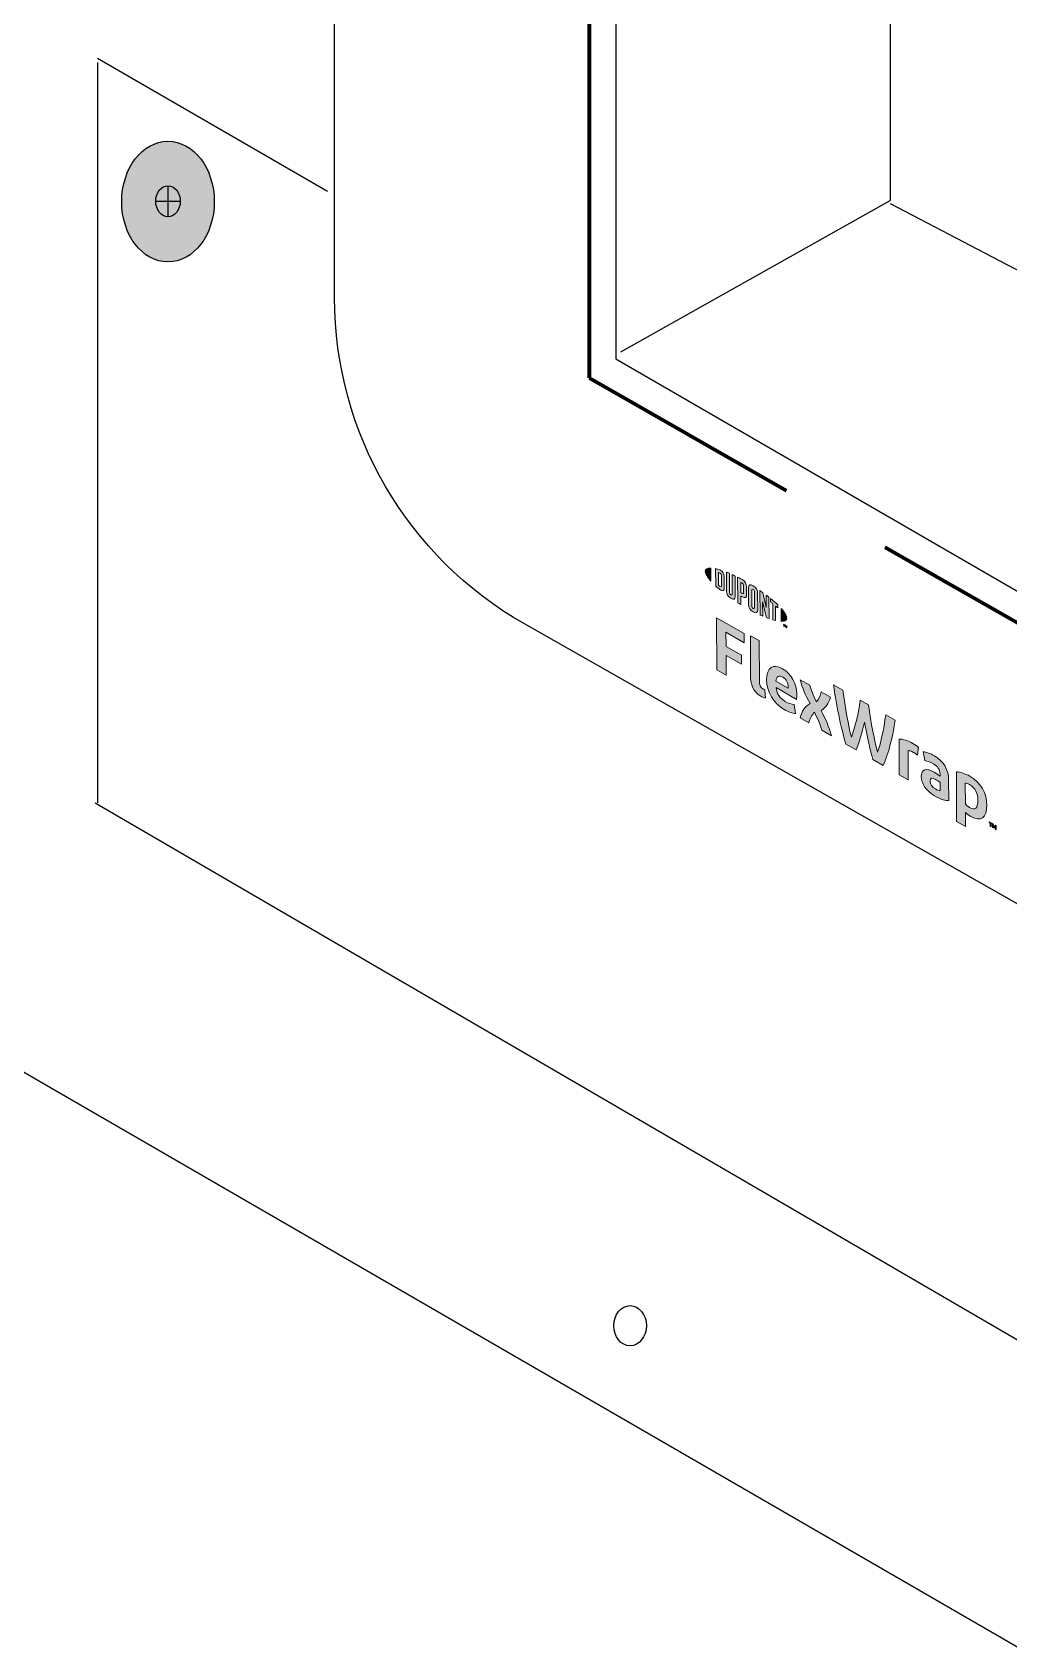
# Model space of a CAD drawing. Header units: inches. Extents: x -20.7 to 75.7, y -15.1 to 19.1.
# Drawn here: x 2.547 to 3.621, y 5.219 to 6.994 of the extents above; entities that cross this region are included whole.
import ezdxf

# ---------------------------------------------------------------- set-up
doc = ezdxf.new("R2010")
doc.units = ezdxf.units.IN
doc.header["$MEASUREMENT"] = 0
doc.linetypes.add('AI-Linetype-7', pattern=[0.375, 0.25, -0.125])
doc.layers.add('G-ANNO-TTLB', color=7, linetype='Continuous', lineweight=0)
doc.layers.add('TYVEK', color=7, linetype='Continuous', lineweight=0)

# ---------------------------------------------------------------- blocks, each defined once
blk = doc.blocks.new('Block_131')
at = {"layer": 'TYVEK', "color": 18, "lineweight": 25, "true_color": 0x000000}
for points in [[(2.2023, 7.1254)], [(3.5312, 6.3561)]]:
    blk.add_lwpolyline(points, dxfattribs=at)
blk = doc.blocks.new('Block_133')
at = {"layer": 'TYVEK', "true_color": 0x000000, "transparency": 33554687}
h = blk.add_hatch(color=18, dxfattribs=at)
h.dxf.hatch_style = 2
edge = h.paths.add_edge_path()
edge.add_spline(control_points=[(3.2995, 6.292), (3.2995, 6.292), (3.2994, 6.3495), (3.2994, 6.3495), (3.2994, 6.3495), (3.3298, 6.3321), (3.3298, 6.3321), (3.3298, 6.3321), (3.3298, 6.322), (3.3298, 6.322), (3.3298, 6.322), (3.3096, 6.3336), (3.3096, 6.3336), (3.3096, 6.3336), (3.3097, 6.318), (3.3097, 6.318), (3.3097, 6.318), (3.3266, 6.3083), (3.3266, 6.3083), (3.3266, 6.3083), (3.3266, 6.2982), (3.3266, 6.2982), (3.3266, 6.2982), (3.3097, 6.308), (3.3097, 6.308), (3.3097, 6.308), (3.3097, 6.2861), (3.3097, 6.2861), (3.3097, 6.2861), (3.2995, 6.292), (3.2995, 6.292)], knot_values=[0, 0, 0, 0, 1, 1, 1, 2, 2, 2, 3, 3, 3, 4, 4, 4, 5, 5, 5, 6, 6, 6, 7, 7, 7, 8, 8, 8, 9, 9, 9, 10, 10, 10, 10], degree=3, periodic=0)
h = blk.add_hatch(color=18, dxfattribs=at)
h.dxf.hatch_style = 2
edge = h.paths.add_edge_path()
edge.add_spline(control_points=[(3.3464, 6.2803), (3.3464, 6.2758), (3.3474, 6.2729), (3.3503, 6.2712), (3.351, 6.2708), (3.3517, 6.2705), (3.3523, 6.2703), (3.3523, 6.2703), (3.3531, 6.2609), (3.3531, 6.2609), (3.3517, 6.2614), (3.3495, 6.2623), (3.3481, 6.2631), (3.3399, 6.2678), (3.3366, 6.2759), (3.3366, 6.2857), (3.3366, 6.2857), (3.3365, 6.3296), (3.3365, 6.3296), (3.3365, 6.3296), (3.3463, 6.3246), (3.3463, 6.3246), (3.3463, 6.3246), (3.3464, 6.2803), (3.3464, 6.2803)], knot_values=[0, 0, 0, 0, 1, 1, 1, 2, 2, 2, 3, 3, 3, 4, 4, 4, 5, 5, 5, 6, 6, 6, 7, 7, 7, 8, 8, 8, 8], degree=3, periodic=0)
h = blk.add_hatch(color=18, dxfattribs=at)
h.dxf.hatch_style = 2
edge = h.paths.add_edge_path()
edge.add_spline(control_points=[(3.3646, 6.2796), (3.3646, 6.2796), (3.3781, 6.2718), (3.3781, 6.2718), (3.3781, 6.2718), (3.3781, 6.2728), (3.3781, 6.2728), (3.3781, 6.2774), (3.376, 6.282), (3.3721, 6.2842), (3.3679, 6.2866), (3.3652, 6.2848), (3.3646, 6.2796)], knot_values=[0, 0, 0, 0, 1, 1, 1, 2, 2, 2, 3, 3, 3, 4, 4, 4, 4], degree=3, periodic=0)
edge = h.paths.add_edge_path()
edge.add_spline(control_points=[(3.3863, 6.244), (3.3831, 6.2441), (3.3785, 6.2457), (3.3738, 6.2484), (3.3623, 6.2549), (3.3545, 6.2678), (3.3544, 6.2815), (3.3544, 6.2945), (3.3616, 6.2993), (3.372, 6.2933), (3.3814, 6.2879), (3.3875, 6.2767), (3.3876, 6.2657), (3.3876, 6.2633), (3.3874, 6.2612), (3.3873, 6.2596), (3.3873, 6.2596), (3.3648, 6.2726), (3.3648, 6.2726), (3.3657, 6.2655), (3.3691, 6.2606), (3.3748, 6.2573), (3.3783, 6.2553), (3.3816, 6.2543), (3.3847, 6.254), (3.3847, 6.254), (3.3863, 6.244), (3.3863, 6.244)], knot_values=[0, 0, 0, 0, 1, 1, 1, 2, 2, 2, 3, 3, 3, 4, 4, 4, 5, 5, 5, 6, 6, 6, 7, 7, 7, 8, 8, 8, 9, 9, 9, 9], degree=3, periodic=0)
h = blk.add_hatch(color=18, dxfattribs=at)
h.dxf.hatch_style = 2
edge = h.paths.add_edge_path()
edge.add_spline(control_points=[(3.4021, 6.2551), (3.3973, 6.2639), (3.3935, 6.2717), (3.3913, 6.2812), (3.3913, 6.2812), (3.4019, 6.2751), (3.4019, 6.2751), (3.4028, 6.2709), (3.406, 6.2635), (3.4091, 6.257), (3.4118, 6.26), (3.414, 6.2636), (3.4145, 6.2679), (3.4145, 6.2679), (3.4245, 6.2622), (3.4245, 6.2622), (3.4227, 6.2547), (3.4195, 6.2505), (3.4142, 6.2472), (3.4194, 6.2376), (3.4229, 6.2299), (3.4258, 6.2195), (3.4258, 6.2195), (3.4152, 6.2256), (3.4152, 6.2256), (3.4137, 6.231), (3.4101, 6.2392), (3.4071, 6.2455), (3.4044, 6.2425), (3.4019, 6.2391), (3.4009, 6.2338), (3.4009, 6.2338), (3.3913, 6.2393), (3.3913, 6.2393), (3.3931, 6.2468), (3.3964, 6.2515), (3.4021, 6.2551)], knot_values=[0, 0, 0, 0, 1, 1, 1, 2, 2, 2, 3, 3, 3, 4, 4, 4, 5, 5, 5, 6, 6, 6, 7, 7, 7, 8, 8, 8, 9, 9, 9, 10, 10, 10, 11, 11, 11, 12, 12, 12, 12], degree=3, periodic=0)
h = blk.add_hatch(color=18, dxfattribs=at)
h.dxf.hatch_style = 2
edge = h.paths.add_edge_path()
edge.add_spline(control_points=[(3.4854, 6.2427), (3.4854, 6.2427), (3.4958, 6.2367), (3.4958, 6.2367), (3.4932, 6.2191), (3.4885, 6.1992), (3.4825, 6.1869), (3.4825, 6.1869), (3.4713, 6.1933), (3.4713, 6.1933), (3.4678, 6.2056), (3.4647, 6.2195), (3.462, 6.2345), (3.4593, 6.2226), (3.4563, 6.2122), (3.4527, 6.204), (3.4527, 6.204), (3.4416, 6.2104), (3.4416, 6.2104), (3.4358, 6.2295), (3.4307, 6.255), (3.428, 6.2756), (3.428, 6.2756), (3.4383, 6.2697), (3.4383, 6.2697), (3.4406, 6.2511), (3.4446, 6.2293), (3.4476, 6.2181), (3.4506, 6.2259), (3.4554, 6.2421), (3.4574, 6.2588), (3.4574, 6.2588), (3.4665, 6.2536), (3.4665, 6.2536), (3.4687, 6.2344), (3.4734, 6.2129), (3.4765, 6.2014), (3.4793, 6.2094), (3.4834, 6.2266), (3.4854, 6.2427)], knot_values=[0, 0, 0, 0, 1, 1, 1, 2, 2, 2, 3, 3, 3, 4, 4, 4, 5, 5, 5, 6, 6, 6, 7, 7, 7, 8, 8, 8, 9, 9, 9, 10, 10, 10, 11, 11, 11, 12, 12, 12, 13, 13, 13, 13], degree=3, periodic=0)
h = blk.add_hatch(color=18, dxfattribs=at)
h.dxf.hatch_style = 2
edge = h.paths.add_edge_path()
edge.add_spline(control_points=[(3.5152, 6.2111), (3.5178, 6.2096), (3.5202, 6.2079), (3.5216, 6.2067), (3.5216, 6.2067), (3.5202, 6.1982), (3.5202, 6.1982), (3.519, 6.1994), (3.5175, 6.2004), (3.516, 6.2013), (3.5134, 6.2028), (3.5116, 6.2032), (3.5101, 6.2033), (3.5101, 6.2033), (3.5102, 6.171), (3.5102, 6.171), (3.5102, 6.171), (3.5003, 6.1767), (3.5003, 6.1767), (3.5003, 6.1767), (3.5002, 6.216), (3.5002, 6.216), (3.5041, 6.2161), (3.5101, 6.214), (3.5152, 6.2111)], knot_values=[0, 0, 0, 0, 1, 1, 1, 2, 2, 2, 3, 3, 3, 4, 4, 4, 5, 5, 5, 6, 6, 6, 7, 7, 7, 8, 8, 8, 8], degree=3, periodic=0)
h = blk.add_hatch(color=18, dxfattribs=at)
h.dxf.hatch_style = 2
edge = h.paths.add_edge_path()
edge.add_spline(control_points=[(3.5451, 6.1593), (3.5451, 6.1593), (3.5451, 6.1681), (3.5451, 6.1681), (3.5435, 6.1694), (3.5418, 6.1706), (3.5401, 6.1716), (3.5368, 6.1735), (3.5342, 6.1735), (3.5342, 6.1696), (3.5342, 6.1662), (3.5364, 6.1631), (3.5401, 6.161), (3.5423, 6.1597), (3.5441, 6.1592), (3.5451, 6.1593)], knot_values=[0, 0, 0, 0, 1, 1, 1, 2, 2, 2, 3, 3, 3, 4, 4, 4, 5, 5, 5, 5], degree=3, periodic=0)
edge = h.paths.add_edge_path()
edge.add_spline(control_points=[(3.5392, 6.1534), (3.5294, 6.159), (3.5245, 6.1673), (3.5245, 6.1747), (3.5244, 6.1829), (3.5302, 6.1843), (3.5388, 6.1795), (3.5407, 6.1784), (3.5433, 6.1766), (3.5451, 6.1752), (3.5451, 6.1752), (3.5451, 6.1772), (3.5451, 6.1772), (3.5451, 6.1822), (3.5426, 6.186), (3.5378, 6.1887), (3.5347, 6.1905), (3.5313, 6.1919), (3.5284, 6.1922), (3.5284, 6.1922), (3.5266, 6.2021), (3.5266, 6.2021), (3.5297, 6.2018), (3.5346, 6.1999), (3.5389, 6.1975), (3.5494, 6.1914), (3.5546, 6.182), (3.5546, 6.171), (3.5546, 6.171), (3.5547, 6.1481), (3.5547, 6.1481), (3.5518, 6.1481), (3.5463, 6.1493), (3.5392, 6.1534)], knot_values=[0, 0, 0, 0, 1, 1, 1, 2, 2, 2, 3, 3, 3, 4, 4, 4, 5, 5, 5, 6, 6, 6, 7, 7, 7, 8, 8, 8, 9, 9, 9, 10, 10, 10, 11, 11, 11, 11], degree=3, periodic=0)
h = blk.add_hatch(color=18, dxfattribs=at)
h.dxf.hatch_style = 2
edge = h.paths.add_edge_path()
edge.add_spline(control_points=[(3.5776, 6.1407), (3.5838, 6.1371), (3.5867, 6.1399), (3.5867, 6.1484), (3.5867, 6.1557), (3.584, 6.1622), (3.5775, 6.166), (3.5757, 6.167), (3.5744, 6.1673), (3.5729, 6.1675), (3.5729, 6.1675), (3.573, 6.1445), (3.573, 6.1445), (3.5743, 6.1431), (3.5755, 6.1419), (3.5776, 6.1407)], knot_values=[0, 0, 0, 0, 1, 1, 1, 2, 2, 2, 3, 3, 3, 4, 4, 4, 5, 5, 5, 5], degree=3, periodic=0)
edge = h.paths.add_edge_path()
edge.add_spline(control_points=[(3.579, 6.1307), (3.5765, 6.1321), (3.5748, 6.1335), (3.573, 6.1352), (3.573, 6.1352), (3.5731, 6.1196), (3.5731, 6.1196), (3.5731, 6.1196), (3.5633, 6.1252), (3.5633, 6.1252), (3.5633, 6.1252), (3.5632, 6.18), (3.5632, 6.18), (3.5672, 6.1798), (3.5729, 6.1779), (3.578, 6.175), (3.5897, 6.1683), (3.5967, 6.1561), (3.5967, 6.143), (3.5967, 6.1295), (3.5901, 6.1243), (3.579, 6.1307)], knot_values=[0, 0, 0, 0, 1, 1, 1, 2, 2, 2, 3, 3, 3, 4, 4, 4, 5, 5, 5, 6, 6, 6, 7, 7, 7, 7], degree=3, periodic=0)
h = blk.add_hatch(color=18, dxfattribs=at)
h.dxf.hatch_style = 2
edge = h.paths.add_edge_path()
edge.add_spline(control_points=[(3.6037, 6.1223), (3.6041, 6.1211), (3.6045, 6.1202), (3.6049, 6.1192), (3.6053, 6.1197), (3.6056, 6.1202), (3.606, 6.121), (3.606, 6.121), (3.607, 6.1205), (3.607, 6.1205), (3.607, 6.1205), (3.607, 6.1162), (3.607, 6.1162), (3.607, 6.1162), (3.6061, 6.1167), (3.6061, 6.1167), (3.6061, 6.1167), (3.6061, 6.1187), (3.6061, 6.1187), (3.6061, 6.1187), (3.6061, 6.1193), (3.6061, 6.1193), (3.6058, 6.1188), (3.6055, 6.1184), (3.6052, 6.118), (3.6052, 6.118), (3.6045, 6.1184), (3.6045, 6.1184), (3.6042, 6.1191), (3.6039, 6.12), (3.6036, 6.1208), (3.6036, 6.1208), (3.6036, 6.1201), (3.6036, 6.1201), (3.6036, 6.1201), (3.6036, 6.1181), (3.6036, 6.1181), (3.6036, 6.1181), (3.6027, 6.1186), (3.6027, 6.1186), (3.6027, 6.1186), (3.6027, 6.1229), (3.6027, 6.1229), (3.6027, 6.1229), (3.6037, 6.1223), (3.6037, 6.1223)], knot_values=[0, 0, 0, 0, 1, 1, 1, 2, 2, 2, 3, 3, 3, 4, 4, 4, 5, 5, 5, 6, 6, 6, 7, 7, 7, 8, 8, 8, 9, 9, 9, 10, 10, 10, 11, 11, 11, 12, 12, 12, 13, 13, 13, 14, 14, 14, 15, 15, 15, 15], degree=3, periodic=0)
edge = h.paths.add_edge_path()
edge.add_spline(control_points=[(3.6003, 6.1233), (3.6003, 6.1233), (3.5993, 6.1239), (3.5993, 6.1239), (3.5993, 6.1239), (3.5993, 6.1248), (3.5993, 6.1248), (3.5993, 6.1248), (3.6023, 6.1231), (3.6023, 6.1231), (3.6023, 6.1231), (3.6023, 6.1222), (3.6023, 6.1222), (3.6023, 6.1222), (3.6013, 6.1228), (3.6013, 6.1228), (3.6013, 6.1228), (3.6013, 6.1195), (3.6013, 6.1195), (3.6013, 6.1195), (3.6003, 6.12), (3.6003, 6.12), (3.6003, 6.12), (3.6003, 6.1233), (3.6003, 6.1233)], knot_values=[0, 0, 0, 0, 1, 1, 1, 2, 2, 2, 3, 3, 3, 4, 4, 4, 5, 5, 5, 6, 6, 6, 7, 7, 7, 8, 8, 8, 8], degree=3, periodic=0)
at = {"layer": 'TYVEK'}
for points, knots in [([(3.2995, 6.292), (3.2995, 6.292), (3.2994, 6.3495), (3.2994, 6.3495), (3.2994, 6.3495), (3.3298, 6.3321), (3.3298, 6.3321), (3.3298, 6.3321), (3.3298, 6.322), (3.3298, 6.322), (3.3298, 6.322), (3.3096, 6.3336), (3.3096, 6.3336), (3.3096, 6.3336), (3.3097, 6.318), (3.3097, 6.318), (3.3097, 6.318), (3.3266, 6.3083), (3.3266, 6.3083), (3.3266, 6.3083), (3.3266, 6.2982), (3.3266, 6.2982), (3.3266, 6.2982), (3.3097, 6.308), (3.3097, 6.308), (3.3097, 6.308), (3.3097, 6.2861), (3.3097, 6.2861), (3.3097, 6.2861), (3.2995, 6.292), (3.2995, 6.292)], [0, 0, 0, 0, 1, 1, 1, 2, 2, 2, 3, 3, 3, 4, 4, 4, 5, 5, 5, 6, 6, 6, 7, 7, 7, 8, 8, 8, 9, 9, 9, 10, 10, 10, 10]), ([(3.3464, 6.2803), (3.3464, 6.2758), (3.3474, 6.2729), (3.3503, 6.2712), (3.351, 6.2708), (3.3517, 6.2705), (3.3523, 6.2703), (3.3523, 6.2703), (3.3531, 6.2609), (3.3531, 6.2609), (3.3517, 6.2614), (3.3495, 6.2623), (3.3481, 6.2631), (3.3399, 6.2678), (3.3366, 6.2759), (3.3366, 6.2857), (3.3366, 6.2857), (3.3365, 6.3296), (3.3365, 6.3296), (3.3365, 6.3296), (3.3463, 6.3246), (3.3463, 6.3246), (3.3463, 6.3246), (3.3464, 6.2803), (3.3464, 6.2803)], [0, 0, 0, 0, 1, 1, 1, 2, 2, 2, 3, 3, 3, 4, 4, 4, 5, 5, 5, 6, 6, 6, 7, 7, 7, 8, 8, 8, 8]), ([(3.3863, 6.244), (3.3831, 6.2441), (3.3785, 6.2457), (3.3738, 6.2484), (3.3623, 6.2549), (3.3545, 6.2678), (3.3544, 6.2815), (3.3544, 6.2945), (3.3616, 6.2993), (3.372, 6.2933), (3.3814, 6.2879), (3.3875, 6.2767), (3.3876, 6.2657), (3.3876, 6.2633), (3.3874, 6.2612), (3.3873, 6.2596), (3.3873, 6.2596), (3.3648, 6.2726), (3.3648, 6.2726), (3.3657, 6.2655), (3.3691, 6.2606), (3.3748, 6.2573), (3.3783, 6.2553), (3.3816, 6.2543), (3.3847, 6.254), (3.3847, 6.254), (3.3863, 6.244), (3.3863, 6.244)], [0, 0, 0, 0, 1, 1, 1, 2, 2, 2, 3, 3, 3, 4, 4, 4, 5, 5, 5, 6, 6, 6, 7, 7, 7, 8, 8, 8, 9, 9, 9, 9]), ([(3.3646, 6.2796), (3.3646, 6.2796), (3.3781, 6.2718), (3.3781, 6.2718), (3.3781, 6.2718), (3.3781, 6.2728), (3.3781, 6.2728), (3.3781, 6.2774), (3.376, 6.282), (3.3721, 6.2842), (3.3679, 6.2866), (3.3652, 6.2848), (3.3646, 6.2796)], [0, 0, 0, 0, 1, 1, 1, 2, 2, 2, 3, 3, 3, 4, 4, 4, 4]), ([(3.4021, 6.2551), (3.3973, 6.2639), (3.3935, 6.2717), (3.3913, 6.2812), (3.3913, 6.2812), (3.4019, 6.2751), (3.4019, 6.2751), (3.4028, 6.2709), (3.406, 6.2635), (3.4091, 6.257), (3.4118, 6.26), (3.414, 6.2636), (3.4145, 6.2679), (3.4145, 6.2679), (3.4245, 6.2622), (3.4245, 6.2622), (3.4227, 6.2547), (3.4195, 6.2505), (3.4142, 6.2472), (3.4194, 6.2376), (3.4229, 6.2299), (3.4258, 6.2195), (3.4258, 6.2195), (3.4152, 6.2256), (3.4152, 6.2256), (3.4137, 6.231), (3.4101, 6.2392), (3.4071, 6.2455), (3.4044, 6.2425), (3.4019, 6.2391), (3.4009, 6.2338), (3.4009, 6.2338), (3.3913, 6.2393), (3.3913, 6.2393), (3.3931, 6.2468), (3.3964, 6.2515), (3.4021, 6.2551)], [0, 0, 0, 0, 1, 1, 1, 2, 2, 2, 3, 3, 3, 4, 4, 4, 5, 5, 5, 6, 6, 6, 7, 7, 7, 8, 8, 8, 9, 9, 9, 10, 10, 10, 11, 11, 11, 12, 12, 12, 12]), ([(3.4854, 6.2427), (3.4854, 6.2427), (3.4958, 6.2367), (3.4958, 6.2367), (3.4932, 6.2191), (3.4885, 6.1992), (3.4825, 6.1869), (3.4825, 6.1869), (3.4713, 6.1933), (3.4713, 6.1933), (3.4678, 6.2056), (3.4647, 6.2195), (3.462, 6.2345), (3.4593, 6.2226), (3.4563, 6.2122), (3.4527, 6.204), (3.4527, 6.204), (3.4416, 6.2104), (3.4416, 6.2104), (3.4358, 6.2295), (3.4307, 6.255), (3.428, 6.2756), (3.428, 6.2756), (3.4383, 6.2697), (3.4383, 6.2697), (3.4406, 6.2511), (3.4446, 6.2293), (3.4476, 6.2181), (3.4506, 6.2259), (3.4554, 6.2421), (3.4574, 6.2588), (3.4574, 6.2588), (3.4665, 6.2536), (3.4665, 6.2536), (3.4687, 6.2344), (3.4734, 6.2129), (3.4765, 6.2014), (3.4793, 6.2094), (3.4834, 6.2266), (3.4854, 6.2427)], [0, 0, 0, 0, 1, 1, 1, 2, 2, 2, 3, 3, 3, 4, 4, 4, 5, 5, 5, 6, 6, 6, 7, 7, 7, 8, 8, 8, 9, 9, 9, 10, 10, 10, 11, 11, 11, 12, 12, 12, 13, 13, 13, 13]), ([(3.5152, 6.2111), (3.5178, 6.2096), (3.5202, 6.2079), (3.5216, 6.2067), (3.5216, 6.2067), (3.5202, 6.1982), (3.5202, 6.1982), (3.519, 6.1994), (3.5175, 6.2004), (3.516, 6.2013), (3.5134, 6.2028), (3.5116, 6.2032), (3.5101, 6.2033), (3.5101, 6.2033), (3.5102, 6.171), (3.5102, 6.171), (3.5102, 6.171), (3.5003, 6.1767), (3.5003, 6.1767), (3.5003, 6.1767), (3.5002, 6.216), (3.5002, 6.216), (3.5041, 6.2161), (3.5101, 6.214), (3.5152, 6.2111)], [0, 0, 0, 0, 1, 1, 1, 2, 2, 2, 3, 3, 3, 4, 4, 4, 5, 5, 5, 6, 6, 6, 7, 7, 7, 8, 8, 8, 8]), ([(3.5392, 6.1534), (3.5294, 6.159), (3.5245, 6.1673), (3.5245, 6.1747), (3.5244, 6.1829), (3.5302, 6.1843), (3.5388, 6.1795), (3.5407, 6.1784), (3.5433, 6.1766), (3.5451, 6.1752), (3.5451, 6.1752), (3.5451, 6.1772), (3.5451, 6.1772), (3.5451, 6.1822), (3.5426, 6.186), (3.5378, 6.1887), (3.5347, 6.1905), (3.5313, 6.1919), (3.5284, 6.1922), (3.5284, 6.1922), (3.5266, 6.2021), (3.5266, 6.2021), (3.5297, 6.2018), (3.5346, 6.1999), (3.5389, 6.1975), (3.5494, 6.1914), (3.5546, 6.182), (3.5546, 6.171), (3.5546, 6.171), (3.5547, 6.1481), (3.5547, 6.1481), (3.5518, 6.1481), (3.5463, 6.1493), (3.5392, 6.1534)], [0, 0, 0, 0, 1, 1, 1, 2, 2, 2, 3, 3, 3, 4, 4, 4, 5, 5, 5, 6, 6, 6, 7, 7, 7, 8, 8, 8, 9, 9, 9, 10, 10, 10, 11, 11, 11, 11]), ([(3.579, 6.1307), (3.5765, 6.1321), (3.5748, 6.1335), (3.573, 6.1352), (3.573, 6.1352), (3.5731, 6.1196), (3.5731, 6.1196), (3.5731, 6.1196), (3.5633, 6.1252), (3.5633, 6.1252), (3.5633, 6.1252), (3.5632, 6.18), (3.5632, 6.18), (3.5672, 6.1798), (3.5729, 6.1779), (3.578, 6.175), (3.5897, 6.1683), (3.5967, 6.1561), (3.5967, 6.143), (3.5967, 6.1295), (3.5901, 6.1243), (3.579, 6.1307)], [0, 0, 0, 0, 1, 1, 1, 2, 2, 2, 3, 3, 3, 4, 4, 4, 5, 5, 5, 6, 6, 6, 7, 7, 7, 7]), ([(3.5451, 6.1593), (3.5451, 6.1593), (3.5451, 6.1681), (3.5451, 6.1681), (3.5435, 6.1694), (3.5418, 6.1706), (3.5401, 6.1716), (3.5368, 6.1735), (3.5342, 6.1735), (3.5342, 6.1696), (3.5342, 6.1662), (3.5364, 6.1631), (3.5401, 6.161), (3.5423, 6.1597), (3.5441, 6.1592), (3.5451, 6.1593)], [0, 0, 0, 0, 1, 1, 1, 2, 2, 2, 3, 3, 3, 4, 4, 4, 5, 5, 5, 5]), ([(3.5776, 6.1407), (3.5838, 6.1371), (3.5867, 6.1399), (3.5867, 6.1484), (3.5867, 6.1557), (3.584, 6.1622), (3.5775, 6.166), (3.5757, 6.167), (3.5744, 6.1673), (3.5729, 6.1675), (3.5729, 6.1675), (3.573, 6.1445), (3.573, 6.1445), (3.5743, 6.1431), (3.5755, 6.1419), (3.5776, 6.1407)], [0, 0, 0, 0, 1, 1, 1, 2, 2, 2, 3, 3, 3, 4, 4, 4, 5, 5, 5, 5]), ([(3.6003, 6.1233), (3.6003, 6.1233), (3.5993, 6.1239), (3.5993, 6.1239), (3.5993, 6.1239), (3.5993, 6.1248), (3.5993, 6.1248), (3.5993, 6.1248), (3.6023, 6.1231), (3.6023, 6.1231), (3.6023, 6.1231), (3.6023, 6.1222), (3.6023, 6.1222), (3.6023, 6.1222), (3.6013, 6.1228), (3.6013, 6.1228), (3.6013, 6.1228), (3.6013, 6.1195), (3.6013, 6.1195), (3.6013, 6.1195), (3.6003, 6.12), (3.6003, 6.12), (3.6003, 6.12), (3.6003, 6.1233), (3.6003, 6.1233)], [0, 0, 0, 0, 1, 1, 1, 2, 2, 2, 3, 3, 3, 4, 4, 4, 5, 5, 5, 6, 6, 6, 7, 7, 7, 8, 8, 8, 8]), ([(3.6037, 6.1223), (3.6041, 6.1211), (3.6045, 6.1202), (3.6049, 6.1192), (3.6053, 6.1197), (3.6056, 6.1202), (3.606, 6.121), (3.606, 6.121), (3.607, 6.1205), (3.607, 6.1205), (3.607, 6.1205), (3.607, 6.1162), (3.607, 6.1162), (3.607, 6.1162), (3.6061, 6.1167), (3.6061, 6.1167), (3.6061, 6.1167), (3.6061, 6.1187), (3.6061, 6.1187), (3.6061, 6.1187), (3.6061, 6.1193), (3.6061, 6.1193), (3.6058, 6.1188), (3.6055, 6.1184), (3.6052, 6.118), (3.6052, 6.118), (3.6045, 6.1184), (3.6045, 6.1184), (3.6042, 6.1191), (3.6039, 6.12), (3.6036, 6.1208), (3.6036, 6.1208), (3.6036, 6.1201), (3.6036, 6.1201), (3.6036, 6.1201), (3.6036, 6.1181), (3.6036, 6.1181), (3.6036, 6.1181), (3.6027, 6.1186), (3.6027, 6.1186), (3.6027, 6.1186), (3.6027, 6.1229), (3.6027, 6.1229), (3.6027, 6.1229), (3.6037, 6.1223), (3.6037, 6.1223)], [0, 0, 0, 0, 1, 1, 1, 2, 2, 2, 3, 3, 3, 4, 4, 4, 5, 5, 5, 6, 6, 6, 7, 7, 7, 8, 8, 8, 9, 9, 9, 10, 10, 10, 11, 11, 11, 12, 12, 12, 13, 13, 13, 14, 14, 14, 15, 15, 15, 15])]:
    blk.add_open_spline(points, degree=3, knots=knots, dxfattribs=at)
blk = doc.blocks.new('Block_134')
at = {"layer": 'TYVEK', "true_color": 0x000000, "transparency": 33554687}
h = blk.add_hatch(color=18, dxfattribs=at)
h.dxf.hatch_style = 2
edge = h.paths.add_edge_path()
edge.add_spline(control_points=[(3.2869, 6.4006), (3.2869, 6.3979), (3.2891, 6.3942), (3.293, 6.3898), (3.293, 6.3898), (3.293, 6.4042), (3.293, 6.4042), (3.2891, 6.4044), (3.2869, 6.4032), (3.2869, 6.4006)], knot_values=[0, 0, 0, 0, 1, 1, 1, 2, 2, 2, 3, 3, 3, 3], degree=3, periodic=0)
h = blk.add_hatch(color=18, dxfattribs=at)
h.dxf.hatch_style = 2
edge = h.paths.add_edge_path()
edge.add_spline(control_points=[(3.3047, 6.3845), (3.3047, 6.3834), (3.3041, 6.3833), (3.3034, 6.3837), (3.3029, 6.384), (3.302, 6.3847), (3.3014, 6.3853), (3.3014, 6.3853), (3.3013, 6.3991), (3.3013, 6.3991), (3.302, 6.3989), (3.3028, 6.3987), (3.3034, 6.3984), (3.3041, 6.398), (3.3046, 6.3973), (3.3046, 6.3962), (3.3046, 6.3962), (3.3047, 6.3845), (3.3047, 6.3845)], knot_values=[0, 0, 0, 0, 1, 1, 1, 2, 2, 2, 3, 3, 3, 4, 4, 4, 5, 5, 5, 6, 6, 6, 6], degree=3, periodic=0)
edge = h.paths.add_edge_path()
edge.add_spline(control_points=[(3.3038, 6.4017), (3.3027, 6.4024), (3.3012, 6.4029), (3.2983, 6.4035), (3.2983, 6.4035), (3.2984, 6.3844), (3.2984, 6.3844), (3.3009, 6.3821), (3.3028, 6.3805), (3.3039, 6.3798), (3.3064, 6.3784), (3.3078, 6.3794), (3.3078, 6.3822), (3.3078, 6.3822), (3.3077, 6.3949), (3.3077, 6.3949), (3.3077, 6.3977), (3.3063, 6.4003), (3.3038, 6.4017)], knot_values=[0, 0, 0, 0, 1, 1, 1, 2, 2, 2, 3, 3, 3, 4, 4, 4, 5, 5, 5, 6, 6, 6, 6], degree=3, periodic=0)
h = blk.add_hatch(color=18, dxfattribs=at)
h.dxf.hatch_style = 2
edge = h.paths.add_edge_path()
edge.add_spline(control_points=[(3.3165, 6.3754), (3.3165, 6.3743), (3.3162, 6.3738), (3.315, 6.3747), (3.3138, 6.3755), (3.3135, 6.3763), (3.3135, 6.3776), (3.3135, 6.3776), (3.3134, 6.3984), (3.3134, 6.3984), (3.3126, 6.3988), (3.3109, 6.3995), (3.3101, 6.3998), (3.3101, 6.3998), (3.3102, 6.3787), (3.3102, 6.3787), (3.3102, 6.3754), (3.3116, 6.3732), (3.315, 6.3709), (3.318, 6.3687), (3.3199, 6.3694), (3.3199, 6.3731), (3.3199, 6.3731), (3.3198, 6.3954), (3.3198, 6.3954), (3.3192, 6.3957), (3.3171, 6.3967), (3.3164, 6.397), (3.3164, 6.397), (3.3165, 6.3754), (3.3165, 6.3754)], knot_values=[0, 0, 0, 0, 1, 1, 1, 2, 2, 2, 3, 3, 3, 4, 4, 4, 5, 5, 5, 6, 6, 6, 7, 7, 7, 8, 8, 8, 9, 9, 9, 10, 10, 10, 10], degree=3, periodic=0)
h = blk.add_hatch(color=18, dxfattribs=at)
h.dxf.hatch_style = 2
edge = h.paths.add_edge_path()
edge.add_spline(control_points=[(3.3289, 6.3774), (3.3289, 6.3762), (3.3285, 6.3758), (3.3272, 6.3766), (3.3272, 6.3766), (3.326, 6.3773), (3.326, 6.3773), (3.326, 6.3773), (3.3259, 6.3884), (3.3259, 6.3884), (3.3265, 6.3881), (3.3268, 6.3879), (3.3271, 6.3878), (3.3286, 6.3869), (3.3289, 6.3861), (3.3289, 6.3848), (3.3289, 6.3848), (3.3289, 6.3774), (3.3289, 6.3774)], knot_values=[0, 0, 0, 0, 1, 1, 1, 2, 2, 2, 3, 3, 3, 4, 4, 4, 5, 5, 5, 6, 6, 6, 6], degree=3, periodic=0)
edge = h.paths.add_edge_path()
edge.add_spline(control_points=[(3.3273, 6.3916), (3.3267, 6.3919), (3.3245, 6.3931), (3.3225, 6.3941), (3.3225, 6.3941), (3.3226, 6.366), (3.3226, 6.366), (3.3233, 6.3656), (3.325, 6.3645), (3.326, 6.3639), (3.326, 6.3639), (3.326, 6.3734), (3.326, 6.3734), (3.326, 6.3734), (3.3273, 6.3726), (3.3273, 6.3726), (3.3309, 6.3706), (3.3324, 6.3716), (3.3324, 6.3752), (3.3324, 6.3752), (3.3323, 6.3834), (3.3323, 6.3834), (3.3323, 6.3869), (3.3307, 6.3896), (3.3273, 6.3916)], knot_values=[0, 0, 0, 0, 1, 1, 1, 2, 2, 2, 3, 3, 3, 4, 4, 4, 5, 5, 5, 6, 6, 6, 7, 7, 7, 8, 8, 8, 8], degree=3, periodic=0)
h = blk.add_hatch(color=18, dxfattribs=at)
h.dxf.hatch_style = 2
edge = h.paths.add_edge_path()
edge.add_spline(control_points=[(3.3411, 6.3606), (3.3411, 6.3595), (3.3408, 6.3591), (3.3396, 6.3598), (3.3384, 6.3605), (3.338, 6.3613), (3.338, 6.3624), (3.338, 6.3624), (3.338, 6.3799), (3.338, 6.3799), (3.338, 6.3811), (3.3383, 6.3815), (3.3396, 6.3807), (3.3408, 6.38), (3.3411, 6.3792), (3.3411, 6.3781), (3.3411, 6.3781), (3.3411, 6.3606), (3.3411, 6.3606)], knot_values=[0, 0, 0, 0, 1, 1, 1, 2, 2, 2, 3, 3, 3, 4, 4, 4, 5, 5, 5, 6, 6, 6, 6], degree=3, periodic=0)
edge = h.paths.add_edge_path()
edge.add_spline(control_points=[(3.3395, 6.3847), (3.3364, 6.3867), (3.3345, 6.3861), (3.3345, 6.3824), (3.3345, 6.3824), (3.3346, 6.3641), (3.3346, 6.3641), (3.3346, 6.3602), (3.3363, 6.3576), (3.3396, 6.3559), (3.3429, 6.3541), (3.3446, 6.3546), (3.3446, 6.3587), (3.3446, 6.3587), (3.3445, 6.3762), (3.3445, 6.3762), (3.3445, 6.3802), (3.343, 6.3825), (3.3395, 6.3847)], knot_values=[0, 0, 0, 0, 1, 1, 1, 2, 2, 2, 3, 3, 3, 4, 4, 4, 5, 5, 5, 6, 6, 6, 6], degree=3, periodic=0)
h = blk.add_hatch(color=18, dxfattribs=at)
h.dxf.hatch_style = 2
edge = h.paths.add_edge_path()
edge.add_spline(control_points=[(3.354, 6.3607), (3.354, 6.3607), (3.3502, 6.3772), (3.3502, 6.3772), (3.3492, 6.3779), (3.3479, 6.3788), (3.347, 6.3794), (3.347, 6.3794), (3.3471, 6.3525), (3.3471, 6.3525), (3.3477, 6.3522), (3.3494, 6.3515), (3.3503, 6.3511), (3.3503, 6.3511), (3.35, 6.3671), (3.35, 6.3671), (3.35, 6.3671), (3.3541, 6.3496), (3.3541, 6.3496), (3.3549, 6.3492), (3.3562, 6.3488), (3.357, 6.3485), (3.357, 6.3485), (3.3569, 6.3721), (3.3569, 6.3721), (3.3561, 6.3728), (3.3545, 6.374), (3.3538, 6.3745), (3.3538, 6.3745), (3.354, 6.3607), (3.354, 6.3607)], knot_values=[0, 0, 0, 0, 1, 1, 1, 2, 2, 2, 3, 3, 3, 4, 4, 4, 5, 5, 5, 6, 6, 6, 7, 7, 7, 8, 8, 8, 9, 9, 9, 10, 10, 10, 10], degree=3, periodic=0)
h = blk.add_hatch(color=18, dxfattribs=at)
h.dxf.hatch_style = 2
edge = h.paths.add_edge_path()
edge.add_spline(control_points=[(3.3586, 6.367), (3.3595, 6.3663), (3.3603, 6.3657), (3.3611, 6.365), (3.3611, 6.365), (3.3612, 6.3471), (3.3612, 6.3471), (3.3619, 6.3469), (3.3633, 6.3465), (3.3642, 6.3463), (3.3642, 6.3463), (3.3642, 6.3624), (3.3642, 6.3624), (3.3651, 6.3616), (3.3659, 6.3609), (3.3667, 6.3602), (3.3667, 6.3602), (3.3667, 6.3636), (3.3667, 6.3636), (3.3642, 6.366), (3.3617, 6.3683), (3.3586, 6.3707), (3.3586, 6.3707), (3.3586, 6.367), (3.3586, 6.367)], knot_values=[0, 0, 0, 0, 1, 1, 1, 2, 2, 2, 3, 3, 3, 4, 4, 4, 5, 5, 5, 6, 6, 6, 7, 7, 7, 8, 8, 8, 8], degree=3, periodic=0)
h = blk.add_hatch(color=18, dxfattribs=at)
h.dxf.hatch_style = 2
edge = h.paths.add_edge_path()
edge.add_spline(control_points=[(3.3765, 6.3491), (3.3765, 6.3465), (3.3743, 6.3453), (3.3704, 6.3454), (3.3704, 6.3454), (3.3703, 6.3598), (3.3703, 6.3598), (3.3742, 6.3555), (3.3765, 6.3517), (3.3765, 6.3491)], knot_values=[0, 0, 0, 0, 1, 1, 1, 2, 2, 2, 3, 3, 3, 3], degree=3, periodic=0)
h = blk.add_hatch(color=18, dxfattribs=at)
h.dxf.hatch_style = 2
edge = h.paths.add_edge_path()
edge.add_spline(control_points=[(3.3747, 6.3415), (3.3747, 6.3415), (3.375, 6.3413), (3.375, 6.3413), (3.375, 6.3413), (3.3756, 6.34), (3.3756, 6.34), (3.3756, 6.34), (3.3761, 6.3406), (3.3761, 6.3406), (3.3761, 6.3406), (3.3765, 6.3404), (3.3765, 6.3404), (3.3765, 6.3404), (3.3765, 6.3384), (3.3765, 6.3384), (3.3765, 6.3384), (3.3762, 6.3385), (3.3762, 6.3385), (3.3762, 6.3385), (3.3762, 6.34), (3.3762, 6.34), (3.3762, 6.34), (3.3756, 6.3394), (3.3756, 6.3394), (3.3756, 6.3394), (3.3756, 6.3394), (3.3756, 6.3394), (3.3756, 6.3394), (3.375, 6.3407), (3.375, 6.3407), (3.375, 6.3407), (3.375, 6.3392), (3.375, 6.3392), (3.375, 6.3392), (3.3747, 6.3394), (3.3747, 6.3394), (3.3747, 6.3394), (3.3747, 6.3415), (3.3747, 6.3415)], knot_values=[0, 0, 0, 0, 1, 1, 1, 2, 2, 2, 3, 3, 3, 4, 4, 4, 5, 5, 5, 6, 6, 6, 7, 7, 7, 8, 8, 8, 9, 9, 9, 10, 10, 10, 11, 11, 11, 12, 12, 12, 13, 13, 13, 13], degree=3, periodic=0)
edge = h.paths.add_edge_path()
edge.add_spline(control_points=[(3.3734, 6.3419), (3.3734, 6.3419), (3.3728, 6.3422), (3.3728, 6.3422), (3.3728, 6.3422), (3.3728, 6.3425), (3.3728, 6.3425), (3.3728, 6.3425), (3.3743, 6.3417), (3.3743, 6.3417), (3.3743, 6.3417), (3.3743, 6.3413), (3.3743, 6.3413), (3.3743, 6.3413), (3.3737, 6.3417), (3.3737, 6.3417), (3.3737, 6.3417), (3.3737, 6.3399), (3.3737, 6.3399), (3.3737, 6.3399), (3.3734, 6.3401), (3.3734, 6.3401), (3.3734, 6.3401), (3.3734, 6.3419), (3.3734, 6.3419)], knot_values=[0, 0, 0, 0, 1, 1, 1, 2, 2, 2, 3, 3, 3, 4, 4, 4, 5, 5, 5, 6, 6, 6, 7, 7, 7, 8, 8, 8, 8], degree=3, periodic=0)
at = {"layer": 'TYVEK'}
for points, knots in [([(3.2869, 6.4006), (3.2869, 6.3979), (3.2891, 6.3942), (3.293, 6.3898), (3.293, 6.3898), (3.293, 6.4042), (3.293, 6.4042), (3.2891, 6.4044), (3.2869, 6.4032), (3.2869, 6.4006)], [0, 0, 0, 0, 1, 1, 1, 2, 2, 2, 3, 3, 3, 3]), ([(3.3038, 6.4017), (3.3027, 6.4024), (3.3012, 6.4029), (3.2983, 6.4035), (3.2983, 6.4035), (3.2984, 6.3844), (3.2984, 6.3844), (3.3009, 6.3821), (3.3028, 6.3805), (3.3039, 6.3798), (3.3064, 6.3784), (3.3078, 6.3794), (3.3078, 6.3822), (3.3078, 6.3822), (3.3077, 6.3949), (3.3077, 6.3949), (3.3077, 6.3977), (3.3063, 6.4003), (3.3038, 6.4017)], [0, 0, 0, 0, 1, 1, 1, 2, 2, 2, 3, 3, 3, 4, 4, 4, 5, 5, 5, 6, 6, 6, 6]), ([(3.3047, 6.3845), (3.3047, 6.3834), (3.3041, 6.3833), (3.3034, 6.3837), (3.3029, 6.384), (3.302, 6.3847), (3.3014, 6.3853), (3.3014, 6.3853), (3.3013, 6.3991), (3.3013, 6.3991), (3.302, 6.3989), (3.3028, 6.3987), (3.3034, 6.3984), (3.3041, 6.398), (3.3046, 6.3973), (3.3046, 6.3962), (3.3046, 6.3962), (3.3047, 6.3845), (3.3047, 6.3845)], [0, 0, 0, 0, 1, 1, 1, 2, 2, 2, 3, 3, 3, 4, 4, 4, 5, 5, 5, 6, 6, 6, 6]), ([(3.3165, 6.3754), (3.3165, 6.3743), (3.3162, 6.3738), (3.315, 6.3747), (3.3138, 6.3755), (3.3135, 6.3763), (3.3135, 6.3776), (3.3135, 6.3776), (3.3134, 6.3984), (3.3134, 6.3984), (3.3126, 6.3988), (3.3109, 6.3995), (3.3101, 6.3998), (3.3101, 6.3998), (3.3102, 6.3787), (3.3102, 6.3787), (3.3102, 6.3754), (3.3116, 6.3732), (3.315, 6.3709), (3.318, 6.3687), (3.3199, 6.3694), (3.3199, 6.3731), (3.3199, 6.3731), (3.3198, 6.3954), (3.3198, 6.3954), (3.3192, 6.3957), (3.3171, 6.3967), (3.3164, 6.397), (3.3164, 6.397), (3.3165, 6.3754), (3.3165, 6.3754)], [0, 0, 0, 0, 1, 1, 1, 2, 2, 2, 3, 3, 3, 4, 4, 4, 5, 5, 5, 6, 6, 6, 7, 7, 7, 8, 8, 8, 9, 9, 9, 10, 10, 10, 10]), ([(3.3273, 6.3916), (3.3267, 6.3919), (3.3245, 6.3931), (3.3225, 6.3941), (3.3225, 6.3941), (3.3226, 6.366), (3.3226, 6.366), (3.3233, 6.3656), (3.325, 6.3645), (3.326, 6.3639), (3.326, 6.3639), (3.326, 6.3734), (3.326, 6.3734), (3.326, 6.3734), (3.3273, 6.3726), (3.3273, 6.3726), (3.3309, 6.3706), (3.3324, 6.3716), (3.3324, 6.3752), (3.3324, 6.3752), (3.3323, 6.3834), (3.3323, 6.3834), (3.3323, 6.3869), (3.3307, 6.3896), (3.3273, 6.3916)], [0, 0, 0, 0, 1, 1, 1, 2, 2, 2, 3, 3, 3, 4, 4, 4, 5, 5, 5, 6, 6, 6, 7, 7, 7, 8, 8, 8, 8]), ([(3.3289, 6.3774), (3.3289, 6.3762), (3.3285, 6.3758), (3.3272, 6.3766), (3.3272, 6.3766), (3.326, 6.3773), (3.326, 6.3773), (3.326, 6.3773), (3.3259, 6.3884), (3.3259, 6.3884), (3.3265, 6.3881), (3.3268, 6.3879), (3.3271, 6.3878), (3.3286, 6.3869), (3.3289, 6.3861), (3.3289, 6.3848), (3.3289, 6.3848), (3.3289, 6.3774), (3.3289, 6.3774)], [0, 0, 0, 0, 1, 1, 1, 2, 2, 2, 3, 3, 3, 4, 4, 4, 5, 5, 5, 6, 6, 6, 6]), ([(3.3395, 6.3847), (3.3364, 6.3867), (3.3345, 6.3861), (3.3345, 6.3824), (3.3345, 6.3824), (3.3346, 6.3641), (3.3346, 6.3641), (3.3346, 6.3602), (3.3363, 6.3576), (3.3396, 6.3559), (3.3429, 6.3541), (3.3446, 6.3546), (3.3446, 6.3587), (3.3446, 6.3587), (3.3445, 6.3762), (3.3445, 6.3762), (3.3445, 6.3802), (3.343, 6.3825), (3.3395, 6.3847)], [0, 0, 0, 0, 1, 1, 1, 2, 2, 2, 3, 3, 3, 4, 4, 4, 5, 5, 5, 6, 6, 6, 6]), ([(3.3411, 6.3606), (3.3411, 6.3595), (3.3408, 6.3591), (3.3396, 6.3598), (3.3384, 6.3605), (3.338, 6.3613), (3.338, 6.3624), (3.338, 6.3624), (3.338, 6.3799), (3.338, 6.3799), (3.338, 6.3811), (3.3383, 6.3815), (3.3396, 6.3807), (3.3408, 6.38), (3.3411, 6.3792), (3.3411, 6.3781), (3.3411, 6.3781), (3.3411, 6.3606), (3.3411, 6.3606)], [0, 0, 0, 0, 1, 1, 1, 2, 2, 2, 3, 3, 3, 4, 4, 4, 5, 5, 5, 6, 6, 6, 6]), ([(3.354, 6.3607), (3.354, 6.3607), (3.3502, 6.3772), (3.3502, 6.3772), (3.3492, 6.3779), (3.3479, 6.3788), (3.347, 6.3794), (3.347, 6.3794), (3.3471, 6.3525), (3.3471, 6.3525), (3.3477, 6.3522), (3.3494, 6.3515), (3.3503, 6.3511), (3.3503, 6.3511), (3.35, 6.3671), (3.35, 6.3671), (3.35, 6.3671), (3.3541, 6.3496), (3.3541, 6.3496), (3.3549, 6.3492), (3.3562, 6.3488), (3.357, 6.3485), (3.357, 6.3485), (3.3569, 6.3721), (3.3569, 6.3721), (3.3561, 6.3728), (3.3545, 6.374), (3.3538, 6.3745), (3.3538, 6.3745), (3.354, 6.3607), (3.354, 6.3607)], [0, 0, 0, 0, 1, 1, 1, 2, 2, 2, 3, 3, 3, 4, 4, 4, 5, 5, 5, 6, 6, 6, 7, 7, 7, 8, 8, 8, 9, 9, 9, 10, 10, 10, 10]), ([(3.3586, 6.367), (3.3595, 6.3663), (3.3603, 6.3657), (3.3611, 6.365), (3.3611, 6.365), (3.3612, 6.3471), (3.3612, 6.3471), (3.3619, 6.3469), (3.3633, 6.3465), (3.3642, 6.3463), (3.3642, 6.3463), (3.3642, 6.3624), (3.3642, 6.3624), (3.3651, 6.3616), (3.3659, 6.3609), (3.3667, 6.3602), (3.3667, 6.3602), (3.3667, 6.3636), (3.3667, 6.3636), (3.3642, 6.366), (3.3617, 6.3683), (3.3586, 6.3707), (3.3586, 6.3707), (3.3586, 6.367), (3.3586, 6.367)], [0, 0, 0, 0, 1, 1, 1, 2, 2, 2, 3, 3, 3, 4, 4, 4, 5, 5, 5, 6, 6, 6, 7, 7, 7, 8, 8, 8, 8]), ([(3.3765, 6.3491), (3.3765, 6.3465), (3.3743, 6.3453), (3.3704, 6.3454), (3.3704, 6.3454), (3.3703, 6.3598), (3.3703, 6.3598), (3.3742, 6.3555), (3.3765, 6.3517), (3.3765, 6.3491)], [0, 0, 0, 0, 1, 1, 1, 2, 2, 2, 3, 3, 3, 3]), ([(3.3734, 6.3419), (3.3734, 6.3419), (3.3728, 6.3422), (3.3728, 6.3422), (3.3728, 6.3422), (3.3728, 6.3425), (3.3728, 6.3425), (3.3728, 6.3425), (3.3743, 6.3417), (3.3743, 6.3417), (3.3743, 6.3417), (3.3743, 6.3413), (3.3743, 6.3413), (3.3743, 6.3413), (3.3737, 6.3417), (3.3737, 6.3417), (3.3737, 6.3417), (3.3737, 6.3399), (3.3737, 6.3399), (3.3737, 6.3399), (3.3734, 6.3401), (3.3734, 6.3401), (3.3734, 6.3401), (3.3734, 6.3419), (3.3734, 6.3419)], [0, 0, 0, 0, 1, 1, 1, 2, 2, 2, 3, 3, 3, 4, 4, 4, 5, 5, 5, 6, 6, 6, 7, 7, 7, 8, 8, 8, 8]), ([(3.3747, 6.3415), (3.3747, 6.3415), (3.375, 6.3413), (3.375, 6.3413), (3.375, 6.3413), (3.3756, 6.34), (3.3756, 6.34), (3.3756, 6.34), (3.3761, 6.3406), (3.3761, 6.3406), (3.3761, 6.3406), (3.3765, 6.3404), (3.3765, 6.3404), (3.3765, 6.3404), (3.3765, 6.3384), (3.3765, 6.3384), (3.3765, 6.3384), (3.3762, 6.3385), (3.3762, 6.3385), (3.3762, 6.3385), (3.3762, 6.34), (3.3762, 6.34), (3.3762, 6.34), (3.3756, 6.3394), (3.3756, 6.3394), (3.3756, 6.3394), (3.3756, 6.3394), (3.3756, 6.3394), (3.3756, 6.3394), (3.375, 6.3407), (3.375, 6.3407), (3.375, 6.3407), (3.375, 6.3392), (3.375, 6.3392), (3.375, 6.3392), (3.3747, 6.3394), (3.3747, 6.3394), (3.3747, 6.3394), (3.3747, 6.3415), (3.3747, 6.3415)], [0, 0, 0, 0, 1, 1, 1, 2, 2, 2, 3, 3, 3, 4, 4, 4, 5, 5, 5, 6, 6, 6, 7, 7, 7, 8, 8, 8, 9, 9, 9, 10, 10, 10, 11, 11, 11, 12, 12, 12, 13, 13, 13, 13])]:
    blk.add_open_spline(points, degree=3, knots=knots, dxfattribs=at)
blk = doc.blocks.new('Block_132')
at = {"layer": 'TYVEK'}
for name in ['Block_134', 'Block_133']:
    blk.add_blockref(name, (0, 0), dxfattribs=at)

msp = doc.modelspace()

# ---------------------------------------------------------------- hatches: boundary and pattern name
at = {"layer": 'G-ANNO-TTLB', "true_color": 0xb9529f, "transparency": 33554687}
h = msp.add_hatch(color=233, dxfattribs=at)
edge = h.paths.add_edge_path()
edge.add_spline(control_points=[(20.0342, -15.1346), (20.0342, -15.1346), (-20.6658, -15.1346), (-20.6658, -15.1346), (-20.6658, -15.1346), (-20.6658, 19.0008), (-20.6658, 19.0008), (-20.6658, 19.0008), (20.0342, 19.0008), (20.0342, 19.0008), (20.0342, 19.0008), (20.0342, -15.1346), (20.0342, -15.1346)], knot_values=[0, 0, 0, 0, 1, 1, 1, 2, 2, 2, 3, 3, 3, 4, 4, 4, 4], degree=3, periodic=0)
edge = h.paths.add_edge_path()
edge.add_spline(control_points=[(-20.5408, 18.8757), (-20.5408, 18.8757), (-20.5408, -15.0095), (-20.5408, -15.0095), (-20.5408, -15.0095), (19.9092, -15.0095), (19.9092, -15.0095), (19.9092, -15.0095), (19.9092, 18.8757), (19.9092, 18.8757), (19.9092, 18.8757), (-20.5408, 18.8757), (-20.5408, 18.8757)], knot_values=[0, 0, 0, 0, 1, 1, 1, 2, 2, 2, 3, 3, 3, 4, 4, 4, 4], degree=3, periodic=0)
edge.add_line((-20.5408, 18.8757), (-20.5408, 18.8757))
at = {"layer": 'TYVEK', "true_color": 0x003b71, "transparency": 33554687}
h = msp.add_hatch(color=156, dxfattribs=at)
h.dxf.hatch_style = 2
edge = h.paths.add_edge_path()
edge.add_ellipse((2.6959, 6.8075), major_axis=(0, 0.0664), ratio=0.766948, start_angle=0, end_angle=360)

# ---------------------------------------------------------------- linework, layer by layer
at = {"layer": 'G-ANNO-TTLB'}
for points in [[(20.0342, -15.1346), (20.0342, -15.1346), (-20.6658, -15.1346), (-20.6658, -15.1346), (-20.6658, -15.1346), (-20.6658, 19.0008), (-20.6658, 19.0008), (-20.6658, 19.0008), (20.0342, 19.0008), (20.0342, 19.0008), (20.0342, 19.0008), (20.0342, -15.1346), (20.0342, -15.1346)], [(-20.5408, 18.8757), (-20.5408, 18.8757), (-20.5408, -15.0095), (-20.5408, -15.0095), (-20.5408, -15.0095), (19.9092, -15.0095), (19.9092, -15.0095), (19.9092, -15.0095), (19.9092, 18.8757), (19.9092, 18.8757), (19.9092, 18.8757), (-20.5408, 18.8757), (-20.5408, 18.8757)]]:
    msp.add_open_spline(points, degree=3, knots=[0, 0, 0, 0, 1, 1, 1, 2, 2, 2, 3, 3, 3, 4, 4, 4, 4], dxfattribs=at)
at = {"layer": 'TYVEK', "color": 133, "lineweight": 25, "true_color": 0x70ccdd}
for p, q in [((3.4902, 7.2046), (3.4902, 6.8088)), ((3.1884, 7.0309), (3.1884, 6.6343)), ((3.1941, 6.642), (3.4902, 6.8088)), ((3.4902, 6.8055), (4.7777, 6.1315)), ((3.1884, 6.6343), (4.7777, 5.7143))]:
    msp.add_line(p, q, dxfattribs=at)
at = {"layer": 'TYVEK', "color": 4, "lineweight": 25, "true_color": 0x00ffff}
for p, q in [((2.6182, 6.9606), (2.6182, 6.1458)), ((2.6184, 6.9653), (2.8712, 6.8191)), ((2.6159, 6.1459), (5.3311, 4.5631))]:
    msp.add_line(p, q, dxfattribs=at)
at = {"layer": 'TYVEK', "color": 18, "lineweight": 25, "true_color": 0x080808}
for p, q in [((2.6959, 6.825), (2.6959, 6.7908)), ((2.6824, 6.8079), (2.7095, 6.8079))]:
    msp.add_line(p, q, dxfattribs=at)
at = {"layer": 'TYVEK', "color": 18, "linetype": 'AI-Linetype-7', "lineweight": 70, "true_color": 0x000000}
msp.add_line((3.1591, 6.6136), (4.8134, 5.6662), dxfattribs=at)
at = {"layer": 'TYVEK', "color": 2, "lineweight": 25, "true_color": 0xf5eb12}
msp.add_line((2.186, 6.0528), (5.9192, 3.8915), dxfattribs=at)
at = {"layer": 'TYVEK', "color": 18, "lineweight": 70, "true_color": 0x000000}
msp.add_lwpolyline([(4.8239, 10.4251), (3.1605, 11.3817), (3.1591, 6.6136)], dxfattribs=at)
at = {"layer": 'TYVEK', "color": 18, "lineweight": 25, "true_color": 0x000000}
for points in [[(3.1914, 6.631)], [(3.1944, 6.631)], [(3.1944, 6.6309)]]:
    msp.add_lwpolyline(points, dxfattribs=at)
at = {"layer": 'TYVEK', "color": 4, "lineweight": 25, "true_color": 0x00ffff}
msp.add_lwpolyline([(3.1981, 6.5343)], dxfattribs=at)
at = {"layer": 'TYVEK', "color": 18, "lineweight": 18, "true_color": 0x000000}
msp.add_lwpolyline([(3.2088, 6.5434)], dxfattribs=at)
at = {"layer": 'TYVEK', "color": 18, "lineweight": 25, "true_color": 0x000000}
msp.add_ellipse((2.6959, 6.8075), major_axis=(0, 0.0664), ratio=0.766948, dxfattribs=at)
at = {"layer": 'TYVEK', "color": 18, "lineweight": 25, "true_color": 0x080808}
msp.add_ellipse((2.6959, 6.8079), major_axis=(0, 0.0171), ratio=0.788846, dxfattribs=at)
at = {"layer": 'TYVEK', "color": 252, "lineweight": 25, "true_color": 0x838484}
msp.add_ellipse((3.2042, 5.5702), major_axis=(0, 0.0221), ratio=0.812499, dxfattribs=at)
at = {"layer": 'TYVEK', "color": 133, "lineweight": 25, "true_color": 0x70ccdd}
msp.add_open_spline([(5.1475, 6.07), (5.1475, 6.07), (5.1475, 5.5702), (5.1475, 5.5702), (5.1475, 5.3925), (4.9558, 5.281), (4.8013, 5.3688), (4.8013, 5.3688), (3.0879, 6.3427), (3.0879, 6.3427), (2.9589, 6.4161), (2.8791, 6.5531), (2.8791, 6.7016), (2.8791, 6.7016), (2.8791, 7.2122), (2.8791, 7.2122)], degree=3, knots=[0, 0, 0, 0, 1, 1, 1, 2, 2, 2, 3, 3, 3, 4, 4, 4, 5, 5, 5, 5], dxfattribs=at)

# ---------------------------------------------------------------- block references
at = {"layer": 'TYVEK'}
for name in ['Block_131', 'Block_132']:
    msp.add_blockref(name, (0, 0), dxfattribs=at)

doc.saveas('drawing.dxf')
